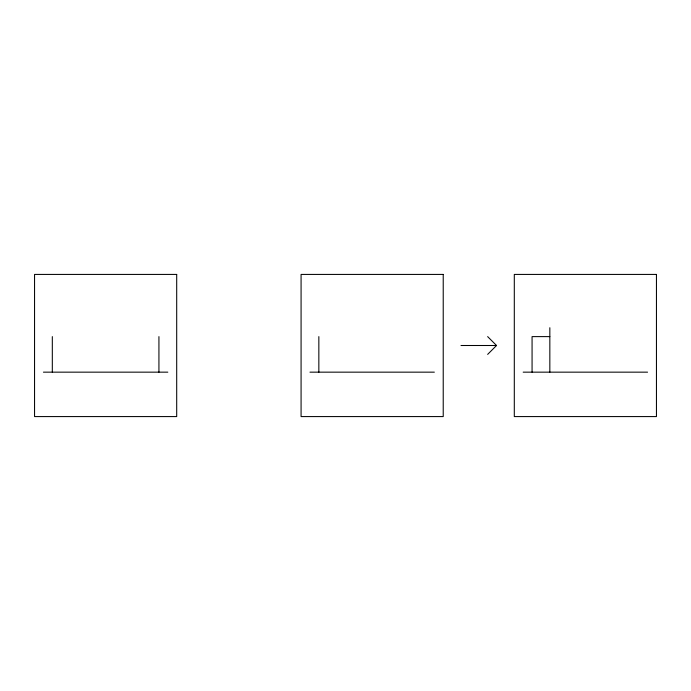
<?xml version="1.0" encoding="UTF-8"?>
<svg xmlns="http://www.w3.org/2000/svg" width="691" height="691" viewBox="0 0 691 691"><rect width="100%" height="100%" fill="white"/><g stroke="black" fill="none" stroke-linecap="round" stroke-linejoin="round"><path stroke-width="1.04" d="M487.647 354.388L496.535 345.5L487.647 336.612M549.837 336.612L532.07 336.612L532.07 372.155M460.992 345.5L496.535 345.5M43.438 372.155L167.818 372.155M309.965 372.155L434.345 372.155M523.182 372.155L647.562 372.155M549.837 327.733L549.837 372.155M318.845 336.612L318.845 372.155M158.93 336.612L158.93 372.155M52.317 336.612L52.317 372.155M176.697 274.422L34.55 274.422L34.55 416.578L176.697 416.578L176.697 274.422M443.225 274.422L301.077 274.422L301.077 416.578L443.225 416.578L443.225 274.422M656.45 274.422L514.303 274.422L514.303 416.578L656.45 416.578L656.45 274.422"/></g></svg>
